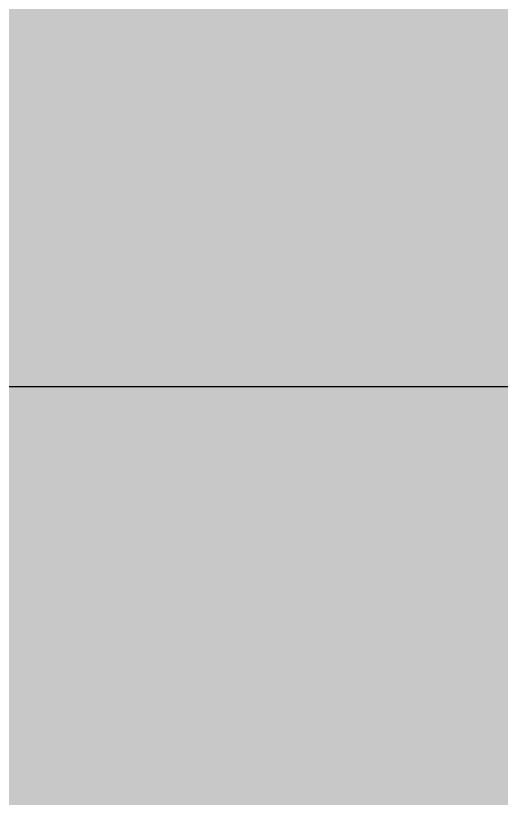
# Model space of a CAD drawing. Header units: millimetres. Extents: x -10000 to 17313, y -20500 to 26852.
# Drawn here: x 11336.73 to 11348.3, y 21307.84 to 21326.47 of the extents above; entities that cross this region are included whole.
import ezdxf
from ezdxf.enums import TextEntityAlignment as Align

# ---------------------------------------------------------------- set-up
doc = ezdxf.new("R2010")
doc.units = ezdxf.units.MM
doc.set_wipeout_variables(frame=1)
doc.layers.get('0').update_dxf_attribs({"color": 171})
doc.layers.add('Техника. Кран LR 1700', color=250, linetype='Continuous')
doc.layers.add('Техника. Кран LR 1700 Штриховка', color=7, linetype='Continuous', true_color=0xffd147)
doc.styles.add('arial', font='arial.ttf')

# ---------------------------------------------------------------- blocks, each defined once
blk = doc.blocks.new('LR 1700-1-20241006.05314')
at = {"color": 0, "linetype": 'ByBlock', "lineweight": -2, "transparency": 16777216}
blk.add_wipeout([(-225, -946.622), (-225, -1186), (-279, -1186), (-279, -1256.55), (-340, -1256.55), (-340, -1345.45), (-279, -1345.45), (-279, -1486), (279, -1486), (279, -1345.45), (340, -1345.45), (340, -1256.55), (279, -1256.55), (279, -1186), (225, -1186), (225, -946.622), (190, -886), (-190, -886)], dxfattribs=at)
blk.add_wipeout([(70, 950.5), (70, 899.95), (75, 899.95), (75, 945.5), (100, 945.5), (100, 907.462), (130, 907.462), (130, 880.5), (151, 880.5), (151, 830.5), (130, 830.5), (130, 803.538), (100, 803.538), (100, 515.141), (119.5, 515.141), (119.5, 496.5), (134, 496.5), (134, 464.5), (119.5, 464.5), (119.5, 460.5), (146.464, 460.5), (183.992, 395.5), (219.588, 395.5), (240, 374.53), (240, 345.5), (240, 345.5), (242.694, 331.069), (250.412, 318.582), (262.116, 309.721), (276.228, 305.678), (280, 305.5), (298.594, 305.5), (298.594, 305.5), (338.371, 248.954), (373.588, 189.46), (404.025, 127.385), (429.495, 63.112), (440, 31.301), (440, -238.058), (485, -406), (485, -456), (495, -456), (495, -987), (545, -987), (545, -1007), (530, -1007), (530, -1156), (625, -1156), (625, -1156), (632.654, -1157.522), (639.142, -1161.858), (643.478, -1168.346), (645, -1176), (645, -1496), (645, -1496), (643.478, -1503.654), (639.142, -1510.142), (632.654, -1514.478), (625, -1516), (482, -1516), (482, -1456), (595, -1456), (595, -1216), (530, -1216), (530, -1221), (495, -1221), (495, -1352.962), (482, -1352.962), (482, -1531), (470, -1531), (470, -1460), (440, -1460), (440, -1591), (520, -1591), (520, -1591), (539.266, -1593.704), (557.045, -1601.606), (571.961, -1614.096), (582.864, -1630.209), (588.911, -1648.701), (590, -1661), (590, -1716), (620, -1746), (620, -1771), (650, -1771), (650, -1801), (340, -1801), (340, -1460), (279, -1460), (279, -1345.45), (340, -1345.45), (340, -1256.55), (284, -1256.55), (284, -1196), (270, -1196), (270, -1036), (284, -1036), (284, -731), (-284, -731), (-284, -1036), (-270, -1036), (-270, -1196), (-284, -1196), (-284, -1256.55), (-340, -1256.55), (-340, -1345.45), (-279, -1345.45), (-279, -1460), (-340, -1460), (-340, -1801), (-650, -1801), (-650, -1771), (-620, -1771), (-620, -1746), (-590, -1716), (-590, -1661), (-590, -1661), (-587.296, -1641.734), (-579.394, -1623.955), (-566.904, -1609.039), (-550.791, -1598.136), (-532.299, -1592.089), (-520, -1591), (-440, -1591), (-440, -1460), (-470, -1460), (-470, -1531), (-482, -1531), (-482, -1352.962), (-495, -1352.962), (-495, -1221), (-530, -1221), (-530, -1216), (-595, -1216), (-595, -1456), (-482, -1456), (-482, -1516), (-625, -1516), (-625, -1516), (-632.654, -1514.478), (-639.142, -1510.142), (-643.478, -1503.654), (-645, -1496), (-645, -1176), (-645, -1176), (-643.478, -1168.346), (-639.142, -1161.858), (-632.654, -1157.522), (-625, -1156), (-530, -1156), (-530, -1007), (-545, -1007), (-545, -987), (-495, -987), (-495, -456), (-485, -456), (-485, -406), (-440, -238.058), (-440, 31.301), (-440, 31.301), (-416.995, 96.497), (-388.942, 159.686), (-356.016, 220.477), (-318.419, 278.496), (-298.594, 305.5), (-280, 305.5), (-280, 305.5), (-265.569, 308.194), (-253.082, 315.912), (-244.221, 327.616), (-240.178, 341.728), (-240, 345.5), (-240, 374.53), (-219.588, 395.5), (-183.992, 395.5), (-146.464, 460.5), (-119.5, 460.5), (-119.5, 464.5), (-134, 464.5), (-134, 496.5), (-119.5, 496.5), (-119.5, 515.141), (-100, 515.141), (-100, 803.538), (-130, 803.538), (-130, 830.5), (-151, 830.5), (-151, 880.5), (-130, 880.5), (-130, 907.462), (-100, 907.462), (-100, 945.5), (-75, 945.5), (-75, 899.95), (-70, 899.95), (-70, 950.5), (-36.463, 996.871), (-36.463, 996.871), (-25.287, 1007.723), (-11.081, 1014.114), (4.453, 1015.279), (19.454, 1011.078), (32.123, 1002.014), (36.463, 996.871)], dxfattribs=at)
at = {"layer": 'Техника. Кран LR 1700 Штриховка', "transparency": 16777216}
h = blk.add_hatch(color=256, dxfattribs=at)
h.dxf.hatch_style = 1
h.paths.add_polyline_path([(-190, -886), (-225, -946.622), (-225, -1186), (-279, -1186), (-279, -1256.55), (-340, -1256.55), (-340, -1345.45), (-279, -1345.45), (-279, -1486), (279, -1486), (279, -1345.45), (340, -1345.45), (340, -1256.55), (279, -1256.55), (279, -1186), (225, -1186), (225, -946.622), (190, -886)])
at = {"color": 0, "linetype": 'ByBlock', "lineweight": -2, "transparency": 16777216}
blk.add_lwpolyline([(279, -1256.55), (-279, -1256.55)], dxfattribs=at)
blk = doc.blocks.new('LR 1700-1-20241006.053901')
at = {"color": 0, "linetype": 'ByBlock', "lineweight": -2, "transparency": 16777216}
blk.add_blockref('LR 1700-1-20241006.05314', (0, 2536), dxfattribs=at)
blk = doc.blocks.new('*U324')
at = {"color": 0, "linetype": 'ByBlock', "lineweight": -2, "transparency": 16777216}
blk.add_blockref('LR 1700-1-20241006.053901', (11355.961, 20038.189), dxfattribs=at)
at = {"layer": 'Defpoints', "color": 250, "linetype": 'ByBlock', "lineweight": -2, "transparency": 16777216, "style": 'arial', "width": 0.8}
blk.add_attdef('МАРКА', text='', height=250, dxfattribs=at).set_placement((-4103.489, 3624.223), align=Align.MIDDLE_CENTER)

msp = doc.modelspace()

# ---------------------------------------------------------------- block references
at = {"layer": 'Техника. Кран LR 1700'}
msp.add_blockref('*U324', (0, 0), dxfattribs=at)

doc.saveas('drawing.dxf')
